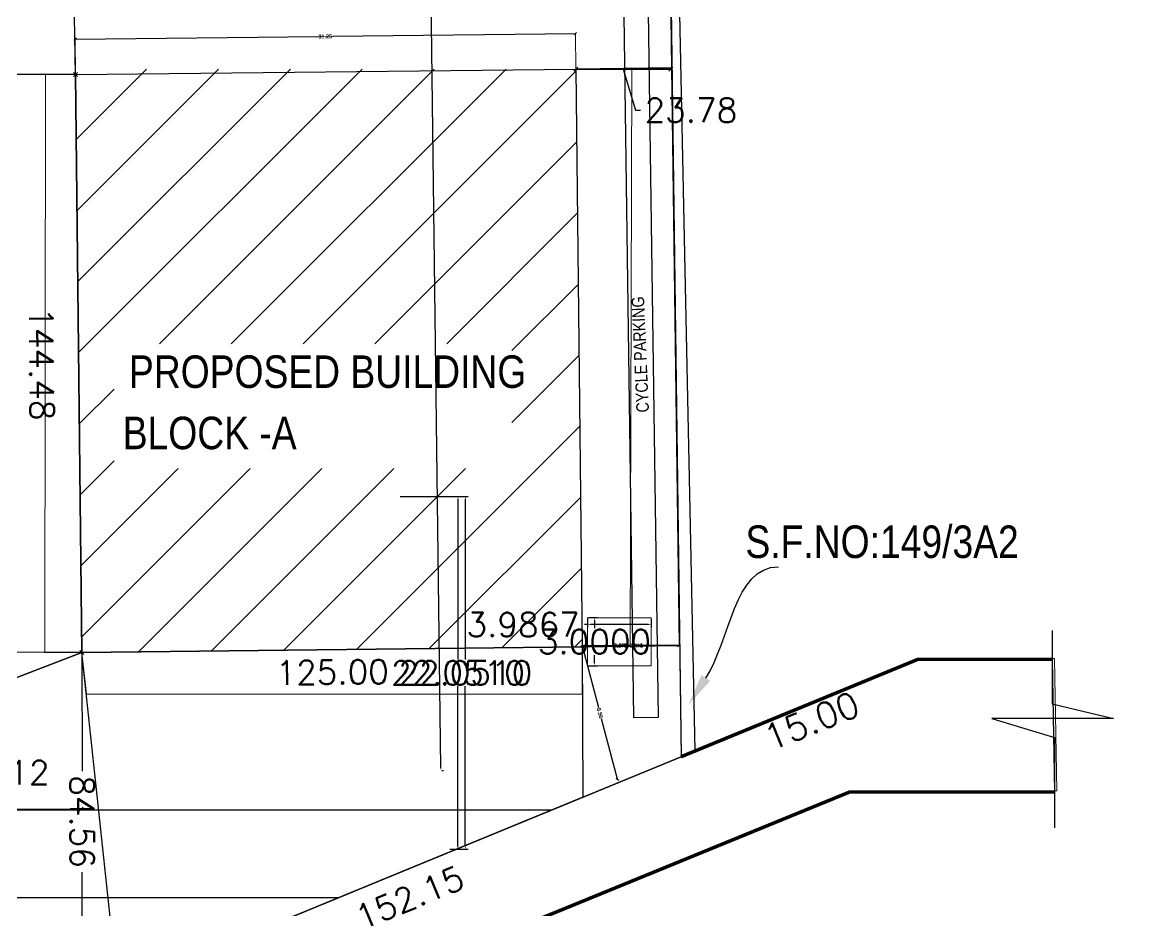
# Model space of a CAD drawing. Header units: metres. Extents: x 1422408 to 2637705, y 4160 to 80428.
# Drawn here: x 2268031.9 to 2268101.1, y 4188.8 to 4244.3 of the extents above; entities that cross this region are included whole.
import ezdxf
from ezdxf import colors
from ezdxf.entities.mleader import LeaderData, LeaderLine
from ezdxf.math import Vec2, Vec3

# ---------------------------------------------------------------- set-up
doc = ezdxf.new("R2010")
doc.units = ezdxf.units.M
doc.header["$LTSCALE"] = 3.5
doc.header["$MEASUREMENT"] = 0
doc.linetypes.add('DOT2', pattern=[0.125, 0, -0.125])
doc.layers.get('0').update_dxf_attribs({"linetype": 'CONTINUOUS'})
doc.layers.get('DEFPOINTS').update_dxf_attribs({"linetype": 'CONTINUOUS'})
for name, color, linetype in [('BLK_1_COVERED_AREA', 140, 'CONTINUOUS'), ('BLK_1_FLR_0_BLT_UP_AREA', 1, 'CONTINUOUS'), ('BLK_1_INTERNAL_VEHICULAR_ACCESS', 161, 'CONTINUOUS'), ('BLK_1_LVL_0_BLDG_FOOT_PRINT', 1, 'CONTINUOUS'), ('BLK_1_LVL_0_FRONT_SETBACK', 2, 'CONTINUOUS'), ('BLK_1_LVL_0_REAR_SETBACK', 11, 'CONTINUOUS'), ('BLK_1_LVL_0_SIDE_SETBACK1', 171, 'CONTINUOUS'), ('BLK_1_LVL_0_SIDE_SETBACK2', 102, 'CONTINUOUS'), ('BLK_2_LVL_0_SIDE_SETBACK2', 102, 'CONTINUOUS'), ('DISTANCE_BLK', 238, 'CONTINUOUS'), ('OSR_DIST_FROM_ROAD', 7, 'CONTINUOUS'), ('PLOT_BOUNDARY', 70, 'CONTINUOUS'), ('SURRENDER_ROAD_WIDTH', 2, 'CONTINUOUS')]:
    doc.layers.add(name, color=color, linetype=linetype)
for name, color, linetype, lineweight in [('BLK_1_DA_RAMP_1', 1, 'CONTINUOUS', 0), ('BLK_1_FIRE_TENDER_MOVEMENT', 161, 'CONTINUOUS', 0), ('DIST_CL_ROAD', 7, 'CONTINUOUS', 0), ('NOTIFIED_ROAD', 183, 'CONTINUOUS', 13)]:
    doc.layers.add(name, color=color, linetype=linetype, lineweight=lineweight)
doc.layers.add('SHORTEST_DIST_TO_ROAD', color=6, linetype='CONTINUOUS', plot=False)
doc.styles.add('ARIAL', font='arial.ttf')
doc.styles.get("Standard").update_dxf_attribs({"font": 'txt.shx', "height": 1.5})
doc.styles.add('sunahari', font='ARIALNB.TTF', dxfattribs={"height": 0.25})
doc.dimstyles.new('CIVIL Mt.', dxfattribs={"dimscale": 0, "dimtxt": 0.25, "dimasz": 0.15, "dimexe": 0.18, "dimexo": 0.0625, "dimgap": 0.1, "dimtad": 0, "dimzin": 0, "dimdsep": 46, "dimtxsty": 'sunahari', "dimblk": 'OBLIQUE', "dimcen": 0.09, "dimse1": 1, "dimse2": 1, "dimclrd": 253, "dimclrt": 4, "dimadec": 0, "dimazin": 0, "dimtfac": 1, "dimtofl": 0, "dimtmove": 1, "dimatfit": 3, "dimfxl": 0, "dimfrac": 2, "dimtolj": 1, "dimtzin": 0, "dimarcsym": 0})
doc.dimstyles.new('SITE PLAN 400', dxfattribs={"dimtxt": 1.5, "dimasz": 0.25, "dimexe": 0.1, "dimexo": 0.1, "dimgap": 0.15, "dimtad": 0, "dimlfac": 4, "dimzin": 0, "dimdsep": 46, "dimtxsty": 'Standard', "dimblk": 'OBLIQUE', "dimcen": 0.09, "dimse1": 1, "dimse2": 1, "dimsd1": 1, "dimsd2": 1, "dimclrd": 253, "dimclrt": 4, "dimadec": 0, "dimazin": 0, "dimtfac": 1, "dimtofl": 0, "dimtmove": 1, "dimatfit": 3, "dimfxl": 0, "dimfrac": 2, "dimtolj": 1, "dimtzin": 0, "dimarcsym": 0})
doc.dimstyles.get("Standard").update_dxf_attribs({"dimtxt": 0.18, "dimasz": 0.18, "dimexe": 0.18, "dimexo": 0.0625, "dimgap": 0.09, "dimtad": 0, "dimtih": 1, "dimtoh": 1, "dimdec": 4, "dimzin": 0, "dimdsep": 46, "dimtxsty": 'Standard', "dimcen": 0.09, "dimadec": 0, "dimazin": 0, "dimtfac": 1, "dimtdec": 4, "dimtofl": 0, "dimtmove": 0, "dimatfit": 3, "dimfxl": 0, "dimtolj": 1, "dimtzin": 0, "dimarcsym": 0})

# ---------------------------------------------------------------- blocks, each defined once
blk = doc.blocks.new('_Oblique')
at = {"color": 0, "linetype": 'ByBlock', "lineweight": -2}
blk.add_line((-0.5, -0.5), (0.5, 0.5), dxfattribs=at)
blk = doc.blocks.new('*D1091')
at = {"color": 253, "lineweight": -2, "ltscale": 25}
for p, q in [((2268066.533, 4241.368), (2268072.478, 4241.368)), ((2268069.506, 4241.368), (2268070.278, 4238.793)), ((2268070.278, 4238.793), (2268070.578, 4238.793))]:
    blk.add_line(p, q, dxfattribs=at)
at = {"color": 0, "lineweight": -2, "ltscale": 25}
blk.add_line((2268066.533, 4241.366), (2268066.533, 4241.268), dxfattribs=at)
at = {"layer": 'DEFPOINTS', "color": 0, "ltscale": 25}
for p in [(2268066.533, 4241.466), (2268072.478, 4241.608), (2268072.478, 4241.368)]:
    blk.add_point(p, dxfattribs=at)
at = {"color": 253, "lineweight": -2, "ltscale": 25, "xscale": 0.25, "yscale": 0.25, "zscale": 0.25, "rotation": 180}
blk.add_blockref('_Oblique', (2268066.533, 4241.368), dxfattribs=at)
at = {"color": 253, "lineweight": -2, "ltscale": 25, "xscale": 0.25, "yscale": 0.25, "zscale": 0.25}
blk.add_blockref('_Oblique', (2268072.478, 4241.368), dxfattribs=at)
at = {"color": 4, "lineweight": 25, "ltscale": 25, "insert": (2268073.728, 4238.793), "char_height": 1.5, "attachment_point": 5}
blk.add_mtext('\\A1;23.78', dxfattribs=at)
blk = doc.blocks.new('*D1092')
at = {"color": 253, "lineweight": -2, "ltscale": 0.25}
for p, q in [((2268066.909, 4205.333), (2268069.566, 4205.333)), ((2268072.958, 4205.333), (2268070.302, 4205.333))]:
    blk.add_line(p, q, dxfattribs=at)
at = {"layer": 'DEFPOINTS', "color": 0, "ltscale": 0.25}
for p in [(2268066.909, 4205.333), (2268072.958, 4205.333), (2268072.958, 4205.333)]:
    blk.add_point(p, dxfattribs=at)
at = {"color": 253, "lineweight": -2, "ltscale": 0.25, "xscale": 0.15, "yscale": 0.15, "zscale": 0.15, "rotation": 180}
blk.add_blockref('_Oblique', (2268066.909, 4205.333), dxfattribs=at)
at = {"color": 253, "lineweight": -2, "ltscale": 0.25, "xscale": 0.15, "yscale": 0.15, "zscale": 0.15}
blk.add_blockref('_Oblique', (2268072.958, 4205.333), dxfattribs=at)
at = {"color": 4, "lineweight": 25, "ltscale": 0.25, "insert": (2268069.934, 4205.333), "char_height": 0.25, "attachment_point": 5, "style": 'sunahari'}
blk.add_mtext('\\A1;6.05', dxfattribs=at)
blk = doc.blocks.new('*D1096')
at = {"layer": 'DEFPOINTS', "color": 0, "ltscale": 25}
for p in [(2268035.285, 4241.026), (2268033.359, 4204.883), (2268035.681, 4204.908)]:
    blk.add_point(p, dxfattribs=at)
at = {"color": 4, "lineweight": 25, "ltscale": 25, "insert": (2268033.161, 4222.942), "char_height": 1.5, "attachment_point": 5, "rotation": 270.62742}
blk.add_mtext('\\A1;144.48', dxfattribs=at)
blk = doc.blocks.new('*D1097')
at = {"layer": 'DEFPOINTS', "color": 0, "ltscale": 25}
for p in [(2268066.929, 4205.25), (2268035.681, 4204.908), (2268035.696, 4203.503)]:
    blk.add_point(p, dxfattribs=at)
at = {"color": 4, "lineweight": 25, "ltscale": 25, "insert": (2268051.32, 4203.674), "char_height": 1.5, "attachment_point": 5, "rotation": 0.62742}
blk.add_mtext('\\A1;125.00', dxfattribs=at)
blk = doc.blocks.new('*D1098')
at = {"color": 253, "lineweight": -2, "ltscale": 0.25}
for p, q in [((2268035.261, 4243.231), (2268050.436, 4243.397)), ((2268066.509, 4243.573), (2268051.334, 4243.407))]:
    blk.add_line(p, q, dxfattribs=at)
at = {"layer": 'DEFPOINTS', "color": 0, "ltscale": 0.25}
for p in [(2268066.509, 4243.573), (2268066.533, 4241.368), (2268035.285, 4241.026)]:
    blk.add_point(p, dxfattribs=at)
at = {"color": 253, "lineweight": -2, "ltscale": 0.25, "xscale": 0.15, "yscale": 0.15, "zscale": 0.15}
for p, rotation in [((2268035.261, 4243.231), 180.627423775267), ((2268066.509, 4243.573), 0.6274237752670228)]:
    blk.add_blockref('_Oblique', p, dxfattribs=dict(at, rotation=rotation))
at = {"color": 4, "lineweight": 25, "ltscale": 0.25, "insert": (2268050.885, 4243.402), "char_height": 0.25, "attachment_point": 5, "rotation": 0.62742, "style": 'sunahari'}
blk.add_mtext('\\A1;31.25', dxfattribs=at)
blk = doc.blocks.new('*D1099')
at = {"layer": 'DEFPOINTS', "color": 0, "ltscale": 25}
for p in [(2268071.519, 4318.602), (2268073.111, 4198.388), (2268076.232, 4198.43)]:
    blk.add_point(p, dxfattribs=at)
at = {"color": 4, "lineweight": 25, "ltscale": 25, "insert": (2268075.437, 4258.536), "char_height": 1.5, "attachment_point": 5, "rotation": 270.75832}
blk.add_mtext('\\A1;480.90', dxfattribs=at)
blk = doc.blocks.new('*D1110')
at = {"layer": 'DEFPOINTS', "color": 0, "ltscale": 25}
for p in [(2268073.111, 4198.388), (2268073.751, 4196.833), (2268037.936, 4183.913)]:
    blk.add_point(p, dxfattribs=at)
at = {"color": 4, "lineweight": 25, "ltscale": 25, "insert": (2268056.163, 4189.596), "char_height": 1.5, "attachment_point": 5, "rotation": 22.36831}
blk.add_mtext('\\A1;152.15', dxfattribs=at)
blk = doc.blocks.new('*D1112')
at = {"color": 253, "lineweight": -2, "ltscale": 25}
for p, q in [((2267985.262, 4241.083), (2268006.748, 4241.059)), ((2268035.285, 4241.026), (2268013.798, 4241.051))]:
    blk.add_line(p, q, dxfattribs=at)
at = {"layer": 'DEFPOINTS', "color": 0, "ltscale": 25}
for p in [(2267985.262, 4241.083), (2267985.262, 4241.083), (2268035.285, 4241.026)]:
    blk.add_point(p, dxfattribs=at)
at = {"color": 253, "lineweight": -2, "ltscale": 25, "xscale": 0.25, "yscale": 0.25, "zscale": 0.25}
for p, rotation in [((2267985.262, 4241.083), 179.9343231136595), ((2268035.285, 4241.026), 359.9343231136594)]:
    blk.add_blockref('_Oblique', p, dxfattribs=dict(at, rotation=rotation))
at = {"color": 4, "lineweight": 25, "ltscale": 25, "insert": (2268010.273, 4241.055), "char_height": 1.5, "attachment_point": 5, "rotation": 359.93432}
blk.add_mtext('\\A1;200.09', dxfattribs=at)
blk = doc.blocks.new('*D1113')
at = {"color": 253, "lineweight": -2, "ltscale": 25}
for p, q in [((2268035.681, 4204.908), (2268035.691, 4197.488)), ((2268035.71, 4183.768), (2268035.699, 4191.188))]:
    blk.add_line(p, q, dxfattribs=at)
at = {"layer": 'DEFPOINTS', "color": 0, "ltscale": 25}
for p in [(2268035.681, 4204.908), (2268035.71, 4183.768), (2268035.71, 4183.768)]:
    blk.add_point(p, dxfattribs=at)
at = {"color": 253, "lineweight": -2, "ltscale": 25, "xscale": 0.25, "yscale": 0.25, "zscale": 0.25}
for p, rotation in [((2268035.681, 4204.908), 90.07913279850511), ((2268035.71, 4183.768), 270.0791327985051)]:
    blk.add_blockref('_Oblique', p, dxfattribs=dict(at, rotation=rotation))
at = {"color": 4, "lineweight": 25, "ltscale": 25, "insert": (2268035.695, 4194.338), "char_height": 1.5, "attachment_point": 5, "rotation": 270.07913}
blk.add_mtext('\\A1;84.56', dxfattribs=at)
blk = doc.blocks.new('*D1114')
at = {"color": 253, "lineweight": -2, "ltscale": 25}
for p, q in [((2268009.806, 4195.071), (2268019.2, 4195.084)), ((2268035.644, 4195.107), (2268026.25, 4195.094))]:
    blk.add_line(p, q, dxfattribs=at)
at = {"layer": 'DEFPOINTS', "color": 0, "ltscale": 25}
for p in [(2268009.806, 4195.071), (2268035.644, 4195.107), (2268035.644, 4195.107)]:
    blk.add_point(p, dxfattribs=at)
at = {"color": 253, "lineweight": -2, "ltscale": 25, "xscale": 0.25, "yscale": 0.25, "zscale": 0.25}
for p, rotation in [((2268009.806, 4195.071), 180.0791327980042), ((2268035.644, 4195.107), 0.07913279800425903)]:
    blk.add_blockref('_Oblique', p, dxfattribs=dict(at, rotation=rotation))
at = {"color": 4, "lineweight": 25, "ltscale": 25, "insert": (2268022.725, 4195.089), "char_height": 1.5, "attachment_point": 5, "rotation": 0.07913}
blk.add_mtext('\\A1;103.35', dxfattribs=at)
blk = doc.blocks.new('*D1115')
at = {"color": 253, "lineweight": -2, "ltscale": 0.25}
for p, q in [((2268066.956, 4205.258), (2268067.954, 4201.477)), ((2268069.138, 4196.985), (2268068.141, 4200.765))]:
    blk.add_line(p, q, dxfattribs=at)
at = {"layer": 'DEFPOINTS', "color": 0, "ltscale": 0.25}
for p in [(2268066.929, 4205.25), (2268069.11, 4196.977), (2268069.138, 4196.985)]:
    blk.add_point(p, dxfattribs=at)
at = {"color": 253, "lineweight": -2, "ltscale": 0.25, "xscale": 0.15, "yscale": 0.15, "zscale": 0.15}
for p, rotation in [((2268066.956, 4205.258), 104.774423948355), ((2268069.138, 4196.985), 284.774423948355)]:
    blk.add_blockref('_Oblique', p, dxfattribs=dict(at, rotation=rotation))
at = {"color": 4, "lineweight": 25, "ltscale": 0.25, "insert": (2268068.047, 4201.121), "char_height": 0.25, "attachment_point": 5, "rotation": 284.77442, "style": 'sunahari'}
blk.add_mtext('\\A1;8.56', dxfattribs=at)
blk = doc.blocks.new('*D1116')
at = {"color": 253, "lineweight": -2, "ltscale": 25}
for p, q in [((2268032.827, 4372.195), (2268033.983, 4310.51)), ((2268035.285, 4241.026), (2268034.129, 4302.711))]:
    blk.add_line(p, q, dxfattribs=at)
at = {"layer": 'DEFPOINTS', "color": 0, "ltscale": 25}
for p in [(2268032.827, 4372.195), (2268032.827, 4372.195), (2268035.285, 4241.026)]:
    blk.add_point(p, dxfattribs=at)
at = {"color": 253, "lineweight": -2, "ltscale": 25, "xscale": 0.25, "yscale": 0.25, "zscale": 0.25}
for p, rotation in [((2268032.827, 4372.195), 91.07339798710632), ((2268035.285, 4241.026), 271.0733979871063)]:
    blk.add_blockref('_Oblique', p, dxfattribs=dict(at, rotation=rotation))
at = {"color": 4, "lineweight": 25, "ltscale": 25, "insert": (2268034.056, 4306.61), "char_height": 1.5, "attachment_point": 5, "rotation": 271.0734}
blk.add_mtext('\\A1;524.77', dxfattribs=at)
blk = doc.blocks.new('*D1119')
at = {"layer": 'DEFPOINTS', "color": 0}
for p in [(2268031.257, 4214.657), (2268029.48, 4180.146), (2268030.026, 4180.146)]:
    blk.add_point(p, dxfattribs=at)
at = {"layer": 'DIST_CL_ROAD', "color": 0, "lineweight": -2}
for p, q in [((2268031.194, 4214.657), (2268029.3, 4214.657)), ((2268029.48, 4214.477), (2268029.48, 4198.241)), ((2268029.48, 4180.326), (2268029.48, 4196.561)), ((2268029.964, 4180.146), (2268029.3, 4180.146))]:
    blk.add_line(p, q, dxfattribs=at)
at = {"layer": 'DIST_CL_ROAD', "color": 0}
for points in [[(2268029.45, 4214.477), (2268029.51, 4214.477), (2268029.48, 4214.657)], [(2268029.45, 4180.326), (2268029.51, 4180.326), (2268029.48, 4180.146)]]:
    blk.add_solid(points, dxfattribs=at)
at = {"layer": 'DIST_CL_ROAD', "color": 0, "insert": (2268029.48, 4197.401), "char_height": 1.5, "attachment_point": 5}
blk.add_mtext('\\A1;34.5112', dxfattribs=at)
blk = doc.blocks.new('*D1120')
at = {"layer": 'DEFPOINTS', "color": 0}
for p in [(2268055.499, 4214.657), (2268058.597, 4192.606), (2268059.174, 4192.606)]:
    blk.add_point(p, dxfattribs=at)
at = {"layer": 'SHORTEST_DIST_TO_ROAD', "color": 0, "lineweight": -2}
for p, q in [((2268055.562, 4214.657), (2268059.354, 4214.657)), ((2268059.174, 4214.477), (2268059.174, 4204.471)), ((2268059.174, 4192.786), (2268059.174, 4202.791)), ((2268058.66, 4192.606), (2268059.354, 4192.606))]:
    blk.add_line(p, q, dxfattribs=at)
at = {"layer": 'SHORTEST_DIST_TO_ROAD', "color": 0}
for points in [[(2268059.144, 4214.477), (2268059.204, 4214.477), (2268059.174, 4214.657)], [(2268059.144, 4192.786), (2268059.204, 4192.786), (2268059.174, 4192.606)]]:
    blk.add_solid(points, dxfattribs=at)
at = {"layer": 'SHORTEST_DIST_TO_ROAD', "color": 0, "insert": (2268059.174, 4203.631), "char_height": 1.5, "attachment_point": 5}
blk.add_mtext('\\A1;22.0510', dxfattribs=at)
blk = doc.blocks.new('*D1121')
at = {"layer": 'DEFPOINTS', "color": 0}
for p in [(2268055.724, 4214.657), (2268058.597, 4192.606), (2268059.635, 4192.606)]:
    blk.add_point(p, dxfattribs=at)
at = {"layer": 'SHORTEST_DIST_TO_ROAD', "color": 0, "lineweight": -2}
for p, q in [((2268055.787, 4214.657), (2268059.815, 4214.657)), ((2268059.635, 4214.477), (2268059.635, 4204.471)), ((2268059.635, 4192.786), (2268059.635, 4202.791)), ((2268058.66, 4192.606), (2268059.815, 4192.606))]:
    blk.add_line(p, q, dxfattribs=at)
at = {"layer": 'SHORTEST_DIST_TO_ROAD', "color": 0}
for points in [[(2268059.605, 4214.477), (2268059.665, 4214.477), (2268059.635, 4214.657)], [(2268059.605, 4192.786), (2268059.665, 4192.786), (2268059.635, 4192.606)]]:
    blk.add_solid(points, dxfattribs=at)
at = {"layer": 'SHORTEST_DIST_TO_ROAD', "color": 0, "insert": (2268059.635, 4203.631), "char_height": 1.5, "attachment_point": 5}
blk.add_mtext('\\A1;22.0510', dxfattribs=at)
blk = doc.blocks.new('*D1126')
at = {"layer": 'DEFPOINTS', "color": 0, "ltscale": 400}
for p in [(2268055.967, 4370.767), (2268058.111, 4197.53), (2268058.111, 4197.53)]:
    blk.add_point(p, dxfattribs=at)
at = {"layer": 'OSR_DIST_FROM_ROAD', "color": 0, "linetype": 'Continuous', "lineweight": -2, "ltscale": 400}
for p, q in [((2268055.969, 4370.587), (2268057.029, 4284.988)), ((2268058.109, 4197.71), (2268057.049, 4283.308))]:
    blk.add_line(p, q, dxfattribs=at)
at = {"layer": 'OSR_DIST_FROM_ROAD', "color": 0, "linetype": 'DOT2', "lineweight": -2, "ltscale": 400}
for p, q in [((2268056.029, 4370.767), (2268056.147, 4370.769)), ((2268058.174, 4197.531), (2268058.291, 4197.532))]:
    blk.add_line(p, q, dxfattribs=at)
at = {"layer": 'OSR_DIST_FROM_ROAD', "color": 0, "ltscale": 400}
for points in [[(2268055.999, 4370.587), (2268055.939, 4370.586), (2268055.967, 4370.767)], [(2268058.139, 4197.71), (2268058.079, 4197.71), (2268058.111, 4197.53)]]:
    blk.add_solid(points, dxfattribs=at)
at = {"layer": 'OSR_DIST_FROM_ROAD', "color": 0, "ltscale": 400, "insert": (2268057.039, 4284.148), "char_height": 1.5, "attachment_point": 5}
blk.add_mtext('\\A1;173.2500', dxfattribs=at)
blk = doc.blocks.new('*D1134')
at = {"layer": 'BLK_1_DA_RAMP_1', "color": 0, "lineweight": -2}
for p, q in [((2268067.329, 4207.082), (2268067.885, 4207.082)), ((2268067.705, 4206.902), (2268067.705, 4206.422)), ((2268067.705, 4204.262), (2268067.705, 4204.742)), ((2268067.329, 4204.082), (2268067.885, 4204.082))]:
    blk.add_line(p, q, dxfattribs=at)
at = {"layer": 'BLK_1_DA_RAMP_1', "color": 0}
for points in [[(2268067.675, 4206.902), (2268067.735, 4206.902), (2268067.705, 4207.082)], [(2268067.675, 4204.262), (2268067.735, 4204.262), (2268067.705, 4204.082)]]:
    blk.add_solid(points, dxfattribs=at)
at = {"layer": 'DEFPOINTS', "color": 0}
for p in [(2268067.267, 4207.082), (2268067.267, 4204.082), (2268067.705, 4204.082)]:
    blk.add_point(p, dxfattribs=at)
at = {"layer": 'BLK_1_DA_RAMP_1', "color": 0, "insert": (2268067.705, 4205.582), "char_height": 1.5, "attachment_point": 5}
blk.add_mtext('\\A1;3.0000', dxfattribs=at)
blk = doc.blocks.new('*D1135')
at = {"layer": 'BLK_1_DA_RAMP_1', "color": 0, "lineweight": -2}
for p, q in [((2268067.267, 4206.647), (2268067.087, 4206.647)), ((2268067.267, 4207.019), (2268067.267, 4206.467)), ((2268071.073, 4206.647), (2268067.447, 4206.647)), ((2268071.253, 4207.019), (2268071.253, 4206.467))]:
    blk.add_line(p, q, dxfattribs=at)
at = {"layer": 'BLK_1_DA_RAMP_1', "color": 0}
for points in [[(2268067.447, 4206.677), (2268067.447, 4206.617), (2268067.267, 4206.647)], [(2268071.073, 4206.677), (2268071.073, 4206.617), (2268071.253, 4206.647)]]:
    blk.add_solid(points, dxfattribs=at)
at = {"layer": 'DEFPOINTS', "color": 0}
for p in [(2268067.267, 4207.082), (2268067.267, 4206.647), (2268071.253, 4207.082)]:
    blk.add_point(p, dxfattribs=at)
at = {"layer": 'BLK_1_DA_RAMP_1', "color": 0, "insert": (2268063.247, 4206.647), "char_height": 1.5, "attachment_point": 5}
blk.add_mtext('\\A1;3.9867', dxfattribs=at)

msp = doc.modelspace()

# ---------------------------------------------------------------- hatches: boundary and pattern name
at = {"lineweight": 25, "ltscale": 25}
h = msp.add_hatch(dxfattribs=at)
h.set_pattern_fill('ANSI31', color=1)
h.set_pattern_definition([(45, (2270110.1877, -10508.191), (-2.245064, 2.245064), [])])
h.paths.add_polyline_path([(2268035.6805, 4204.90808), (2268066.92863, 4205.25028), (2268066.5331, 4241.36812), (2268035.2831, 4241.36812)])
h.paths.add_polyline_path([(2268037.69016, 4216.39485), (2268062.54237, 4216.39485), (2268062.54237, 4224.20217), (2268037.69016, 4224.20217)], flags=16)

# ---------------------------------------------------------------- linework, layer by layer
at = {"color": 1, "lineweight": 25, "ltscale": 25}
for p, q in [((2268073.99442, 4198.752), (2268071.5184, 4318.58459)), ((2268071.51945, 4318.60162), (2268073.1106, 4198.38828)), ((2268087.90014, 4204.47452), (2268037.93582, 4183.91303)), ((2268096.29255, 4204.53903), (2268087.90014, 4204.47452)), ((2268027.07879, 4173.03591), (2268083.65516, 4196.19178)), ((2268096.44025, 4196.23507), (2268083.65516, 4196.19178))]:
    msp.add_line(p, q, dxfattribs=at)
for points in [[(2268070.17338, 4200.82583), (2268069.46594, 4250.81699), (2268070.96583, 4250.83464), (2268071.67328, 4200.84348)], [(2268035.28497, 4241.02592), (2268066.5331, 4241.36812), (2268066.92863, 4205.25028), (2268035.6805, 4204.90808)]]:
    msp.add_lwpolyline(points, close=True, dxfattribs=at)
msp.add_lwpolyline([(2268096.29255, 4206.27384), (2268096.29255, 4201.69466), (2268100.12167, 4200.777), (2268092.52877, 4200.777), (2268096.44025, 4199.58544), (2268096.44025, 4193.95609)], dxfattribs=at)
at = {"color": 1, "lineweight": 25, "ltscale": 25, "const_width": 0.22}
for points in [[(2268073.1106, 4198.38828), (2268087.90014, 4204.47452), (2268096.29255, 4204.47452)], [(2267946.61658, 4177.42144), (2267992.36093, 4174.36424), (2268027.07879, 4173.03591), (2268083.65516, 4196.19178), (2268096.44025, 4196.19178)]]:
    msp.add_lwpolyline(points, dxfattribs=at)
at = {"color": 1, "lineweight": 25, "ltscale": 25}
msp.add_open_spline([(2267962.0005, 4185.01336), (2267962.07718, 4187.9519), (2267962.2092, 4193.0114), (2267969.3187, 4198.11451), (2267964.54584, 4206.85175), (2267973.25115, 4212.70964), (2267974.01186, 4222.03599), (2267975.37827, 4230.93251), (2267982.9307, 4237.58774), (2267979.63041, 4247.54843), (2267986.10411, 4255.76539), (2267993.09004, 4262.52984), (2267991.29472, 4272.97809), (2267993.71683, 4281.99617), (2268001.73914, 4288.93964), (2267999.61139, 4297.95507), (2268001.77372, 4306.83649), (2268009.49909, 4312.14274), (2268009.25865, 4322.12284), (2268009.92723, 4333.02313), (2268020.71653, 4339.25439), (2268016.96771, 4356.62845), (2268029.67722, 4369.46028), (2268031.26973, 4388.50924), (2268036.51532, 4400.49455), (2268044.86388, 4410.50112), (2268043.54066, 4417.70559), (2268043.65916, 4420.35472)], degree=3, knots=[0, 0, 0, 0, 2.10059734, 3.61675593, 5.59707026, 7.70970586, 10.12083211, 12.36857419, 14.3105237, 16.9470221, 18.93557343, 21.84661871, 23.612899, 26.4783187, 28.55678573, 30.86990017, 32.77124652, 35.16639112, 37.14215882, 39.84731482, 43.02792513, 44.6500052, 52.09906633, 54.66569726, 58.81292953, 61.8443687, 63.83796198, 63.83796198, 63.83796198, 63.83796198], dxfattribs=at)
at = {"layer": 'BLK_1_COVERED_AREA'}
msp.add_lwpolyline([(2268035.28497, 4241.02592), (2268066.5331, 4241.36812), (2268066.92863, 4205.25028), (2268035.6805, 4204.90808)], close=True, dxfattribs=at)
at = {"layer": 'BLK_1_DA_RAMP_1'}
msp.add_lwpolyline([(2268067.26652, 4204.08178), (2268067.26652, 4207.08178), (2268071.25319, 4207.08178), (2268071.25319, 4204.08178)], close=True, dxfattribs=at)
at = {"layer": 'BLK_1_FIRE_TENDER_MOVEMENT'}
for points in [[(2268035.28496, 4241.02592), (2268035.26083, 4243.23068), (2268066.50896, 4243.57288), (2268066.5331, 4241.36812)], [(2268035.28479, 4241.04382), (2268035.6805, 4204.90808), (2268033.35909, 4204.88266), (2268033.40052, 4241.02808)], [(2268066.5331, 4241.36812), (2268070.04257, 4241.41457), (2268069.94348, 4205.29172), (2268066.92863, 4205.25028)], [(2268035.6805, 4204.90808), (2268066.92863, 4205.25028), (2268066.94346, 4202.30329), (2268035.96031, 4202.30329)]]:
    msp.add_lwpolyline(points, close=True, dxfattribs=at)
at = {"layer": 'BLK_1_FLR_0_BLT_UP_AREA', "color": 45}
msp.add_lwpolyline([(2268035.28497, 4241.02592), (2268066.5331, 4241.36812), (2268066.92863, 4205.25028), (2268035.6805, 4204.90808)], close=True, dxfattribs=at)
at = {"layer": 'BLK_1_INTERNAL_VEHICULAR_ACCESS', "ltscale": 400}
msp.add_lwpolyline([(2268015.40756, 4197.1216), (2268035.6805, 4204.90808)], close=True, dxfattribs=at)
at = {"layer": 'BLK_1_LVL_0_BLDG_FOOT_PRINT'}
msp.add_lwpolyline([(2268035.28497, 4241.02592), (2268066.5331, 4241.36812), (2268066.92863, 4205.25028), (2268035.6805, 4204.90808)], close=True, dxfattribs=at)
at = {"layer": 'BLK_1_LVL_0_FRONT_SETBACK'}
msp.add_lwpolyline([(2268035.6805, 4204.90808), (2268066.92863, 4205.25028), (2268066.97588, 4195.86091), (2268037.93582, 4183.91303)], close=True, dxfattribs=at)
at = {"layer": 'BLK_1_LVL_0_REAR_SETBACK'}
msp.add_lwpolyline([(2268066.5331, 4241.36812), (2268072.54066, 4241.44763), (2268071.51945, 4318.60162), (2268077.33984, 4413.20542), (2268048.65374, 4415.76421), (2268011.58278, 4314.96488), (2267985.26159, 4241.08326), (2268035.28497, 4241.02592), (2268035.28497, 4241.02592)], close=True, dxfattribs=at)
at = {"layer": 'BLK_1_LVL_0_SIDE_SETBACK1'}
msp.add_lwpolyline([(2267985.26159, 4241.08326), (2268035.28497, 4241.02592), (2268035.6805, 4204.90808), (2267972.3808, 4204.92783)], close=True, dxfattribs=at)
at = {"layer": 'BLK_1_LVL_0_SIDE_SETBACK2'}
msp.add_lwpolyline([(2268066.5331, 4241.36812), (2268066.92863, 4205.25028), (2268073.01867, 4205.33396), (2268072.54066, 4241.44763)], close=True, dxfattribs=at)
at = {"layer": 'BLK_2_LVL_0_SIDE_SETBACK2', "ltscale": 400}
msp.add_lwpolyline([(2268009.80625, 4195.07141), (2268065.06619, 4195.07782), (2268051.68946, 4189.57298), (2268009.80625, 4189.57141)], close=True, dxfattribs=at)
at = {"layer": 'DISTANCE_BLK'}
msp.add_lwpolyline([(2268035.28497, 4241.02592), (2268066.5331, 4241.36812), (2268066.92863, 4205.25028), (2268035.6805, 4204.90808)], close=True, dxfattribs=at)
at = {"layer": 'NOTIFIED_ROAD', "color": 1}
msp.add_lwpolyline([(2267946.76788, 4177.48091), (2267946.60796, 4184.5784), (2267964.81719, 4183.33211), (2267995.11768, 4181.16561), (2268024.30643, 4183.07231), (2268038.08712, 4183.9725), (2268073.2619, 4198.44775), (2268088.05144, 4204.53399), (2268096.44385, 4204.53399), (2268096.59155, 4196.25125), (2268083.80646, 4196.25125), (2268027.23009, 4173.09538), (2267992.51223, 4174.42371)], close=True, dxfattribs=at)
at = {"layer": 'PLOT_BOUNDARY', "linetype": 'ByBlock'}
msp.add_lwpolyline([(2267964.66589, 4183.27264), (2268011.58278, 4314.96488), (2268048.65374, 4415.76421), (2268077.33984, 4413.20542), (2268071.51945, 4318.60162), (2268073.1106, 4198.38828), (2268037.93582, 4183.91303), (2267994.96638, 4181.10614), (2267964.66589, 4183.27264)], close=True, dxfattribs=at)
at = {"layer": 'SURRENDER_ROAD_WIDTH'}
msp.add_lwpolyline([(2267946.61658, 4177.42144), (2267946.45665, 4184.51893), (2267964.66589, 4183.27264), (2267994.96638, 4181.10614), (2268024.15513, 4183.01284), (2268037.93582, 4183.91303), (2268073.1106, 4198.38828), (2268087.90014, 4204.47452), (2268096.29255, 4204.47452), (2268096.44025, 4196.19178), (2268083.65516, 4196.19178), (2268027.07879, 4173.03591), (2267992.36093, 4174.36424)], close=True, dxfattribs=at)

# ---------------------------------------------------------------- texts
at = {"color": 1, "lineweight": 25, "ltscale": 25, "insert": (2268070.33043, 4219.88687), "char_height": 0.5, "width": 45.8701756, "attachment_point": 1, "rotation": 92.4786936, "style": 'ARIAL'}
msp.add_mtext('{\\fSwis721 Cn BT|b0|i0|c0|p34;\\H1.5625x;CYCLE PARKING}', dxfattribs=at)
at = {"color": 1, "lineweight": 25, "ltscale": 25, "char_height": 1.3, "width": 45.8701756, "attachment_point": 1, "style": 'ARIAL'}
for s, insert in [('{\\fSwis721 Cn BT|b0|i0|c0|p34;\\H1.5625x;  PROPOSED BUILDING}', (2268037.33005, 4223.47082)), ('{\\fSwis721 Cn BT|b0|i0|c0|p34;\\H1.5625x;BLOCK -A}', (2268038.23538, 4219.64165)), ('{\\fSwis721 Cn BT|b0|i0|c0|p34;\\H1.5625x;  S.F.NO:149/3A2}', (2268075.84253, 4212.84195))]:
    msp.add_mtext(s, dxfattribs=dict(at, insert=insert))
at = {"color": 1, "lineweight": 25, "ltscale": 25, "insert": (2268081.26801, 4200.62804), "char_height": 0.3, "width": 9.6035094, "attachment_point": 5, "rotation": 21.931823}
msp.add_mtext('\\A1;{\\H5.3333x;15.00}', dxfattribs=at)
at = {"layer": 'BLK_1_DA_RAMP_1', "insert": (2268069.81085, 4205.44176), "char_height": 0.2, "width": 2.4, "attachment_point": 2}
msp.add_mtext('SLOPE=1IN15', dxfattribs=at)

# ---------------------------------------------------------------- dimensions: what is measured, and where the dimension line sits
at = {"color": 1, "lineweight": 25, "ltscale": 25}
for p1, p2, picture, middle in [((2268035.28497, 4241.02592), (2268032.82732, 4372.19495), '*D1116', (2268034.05615, 4306.61043)), ((2268035.28497, 4241.02592), (2267985.26159, 4241.08326), '*D1112', (2268010.27328, 4241.05459)), ((2268035.6805, 4204.90808), (2268035.7097, 4183.76762), '*D1113', (2268035.6951, 4194.33785)), ((2268009.80625, 4195.07141), (2268035.64393, 4195.10709), '*D1114', (2268022.72509, 4195.08925))]:
    dim = msp.add_aligned_dim(p1=p1, p2=p2, distance=0, dimstyle='SITE PLAN 400', override={"dimse1": 0, "dimsd1": 0, "dimsd2": 0}, dxfattribs=at)
    dim.commit()
    dim.dimension.update_dxf_attribs({"geometry": picture, "text_midpoint": middle})
for p1, p2, distance, picture, middle in [((2268071.51945, 4318.60162), (2268073.1106, 4198.38828), 3.12197, '*D1099', (2268075.43672, 4258.53627)), ((2268035.28497, 4241.02592), (2268035.6805, 4204.90808), -2.32155, '*D1096', (2268033.16132, 4222.94158)), ((2268066.92863, 4205.25028), (2268035.6805, 4204.90808), 1.40556, '*D1097', (2268051.31996, 4203.6737)), ((2268037.93582, 4183.91303), (2268073.1106, 4198.38828), -1.68168, '*D1110', (2268056.16319, 4189.59551))]:
    dim = msp.add_aligned_dim(p1=p1, p2=p2, distance=distance, dimstyle='SITE PLAN 400', dxfattribs=at)
    dim.commit()
    dim.dimension.update_dxf_attribs({"geometry": picture, "text_midpoint": middle})
at = {"color": 0, "lineweight": 25, "ltscale": 0.25}
for p1, p2, distance, picture, middle in [((2268035.28497, 4241.02592), (2268066.5331, 4241.36812), 2.2049, '*D1098', (2268050.88489, 4243.40178)), ((2268066.92863, 4205.25028), (2268069.11049, 4196.97732), 0.02874, '*D1115', (2268068.04735, 4201.12113))]:
    dim = msp.add_aligned_dim(p1=p1, p2=p2, distance=distance, dimstyle='CIVIL Mt.', override={"dimscale": 1}, dxfattribs=at)
    dim.commit()
    dim.dimension.update_dxf_attribs({"geometry": picture, "text_midpoint": middle})
at = {"color": 1, "lineweight": 25, "ltscale": 25}
dim = msp.add_linear_dim(base=(2268072.47819, 4241.36812), p1=(2268066.5331, 4241.46591), p2=(2268072.47819, 4241.60808), dimstyle='SITE PLAN 400', override={"dimse1": 0, "dimsd1": 0, "dimsd2": 0}, dxfattribs=at)
dim.commit()
dim.dimension.update_dxf_attribs({"geometry": '*D1091', "text_midpoint": (2268070.72815, 4238.79312)})
at = {"color": 0, "lineweight": 25, "ltscale": 0.25}
dim = msp.add_linear_dim(base=(2268072.95833, 4205.33316), p1=(2268066.90937, 4205.33316), p2=(2268072.95833, 4205.33316), dimstyle='CIVIL Mt.', override={"dimscale": 1}, dxfattribs=at)
dim.commit()
dim.dimension.update_dxf_attribs({"geometry": '*D1092', "text_midpoint": (2268069.93385, 4205.33316)})
at = {"layer": 'BLK_1_DA_RAMP_1', "color": 2}
dim = msp.add_linear_dim(base=(2268067.26652, 4206.647), p1=(2268071.25319, 4207.08178), p2=(2268067.26652, 4207.08178), dimstyle='Standard', override={"dimscale": 1}, dxfattribs=at)
dim.commit()
dim.dimension.update_dxf_attribs({"geometry": '*D1135', "text_midpoint": (2268063.24652, 4206.647)})
at = {"layer": 'BLK_1_DA_RAMP_1', "color": 1}
dim = msp.add_linear_dim(base=(2268067.70538, 4204.08178), p1=(2268067.26652, 4207.08178), p2=(2268067.26652, 4204.08178), angle=270, dimstyle='Standard', override={"dimscale": 1}, dxfattribs=at)
dim.commit()
dim.dimension.update_dxf_attribs({"geometry": '*D1134', "text_midpoint": (2268067.70538, 4205.58178)})
at = {"layer": 'DIST_CL_ROAD', "color": 1}
dim = msp.add_linear_dim(base=(2268029.48039, 4180.1457), p1=(2268031.25687, 4214.65686), p2=(2268030.02604, 4180.1457), angle=90, dimstyle='Standard', override={"dimscale": 1}, dxfattribs=at)
dim.commit()
dim.dimension.update_dxf_attribs({"geometry": '*D1119', "text_midpoint": (2268029.48039, 4197.40128)})
at = {"layer": 'OSR_DIST_FROM_ROAD', "ltscale": 400}
dim = msp.add_aligned_dim(p1=(2268055.96674, 4370.76671), p2=(2268058.11141, 4197.53003), distance=0, dimstyle='Standard', override={"dimfxl": 0.18}, dxfattribs=at)
dim.commit()
dim.dimension.update_dxf_attribs({"geometry": '*D1126', "text_midpoint": (2268057.03908, 4284.14837)})
at = {"layer": 'SHORTEST_DIST_TO_ROAD'}
dim = msp.add_linear_dim(base=(2268059.17354, 4192.6059), p1=(2268055.49901, 4214.65686), p2=(2268058.59725, 4192.6059), angle=90, dimstyle='Standard', override={"dimscale": 1}, dxfattribs=at)
dim.commit()
dim.dimension.update_dxf_attribs({"geometry": '*D1120', "text_midpoint": (2268059.17354, 4203.63138)})
at = {"layer": 'SHORTEST_DIST_TO_ROAD', "color": 1}
dim = msp.add_linear_dim(base=(2268059.63478, 4192.6059), p1=(2268055.72401, 4214.65686), p2=(2268058.59725, 4192.6059), angle=90, dimstyle='Standard', override={"dimscale": 1}, dxfattribs=at)
dim.commit()
dim.dimension.update_dxf_attribs({"geometry": '*D1121', "text_midpoint": (2268059.63478, 4203.63138)})

# ---------------------------------------------------------------- leaders
at = {"color": 1, "lineweight": 25, "ltscale": 25}
ml = msp.add_multileader_mtext('Standard', dxfattribs=at)
ml.set_content('', color=4)
ml.set_leader_properties(color=252)
ml.build(insert=Vec2(0, 0))
ml.multileader.update_dxf_attribs({"leader_type": 2, "text_left_attachment_type": 2, "text_right_attachment_type": 2, "dogleg_length": 0.05, "arrow_head_size": 2})
ctx = ml.context
ctx.base_point, ctx.char_height, ctx.arrow_head_size, ctx.landing_gap_size, ctx.plane_origin = Vec3(2268079.19458, 4210.26348), 0.23, 2, 0, Vec3(2268073.5649, 4201.63037)
ctx.left_attachment, ctx.right_attachment = 2, 2
notes = []
notes.append((ctx, [(0, (1, 1, 0), (2268079.14458, 4210.26348), (1, 0), 0.05, [(0, [(2268073.5649, 4201.63037)], 0, [])])]))
ctx.mtext.insert, ctx.mtext.flow_direction = Vec3(2268079.19458, 4210.37848), 5
for ctx, leaders in notes:
    for number, flags, end, landing, length, lines in leaders:
        leader = LeaderData()
        leader.index, (leader.has_last_leader_line, leader.has_dogleg_vector, leader.attachment_direction) = number, flags
        leader.last_leader_point, leader.dogleg_vector, leader.dogleg_length = Vec3(end), Vec3(landing), length
        for number, points, colour, breaks in lines:
            line = LeaderLine()
            line.index, line.vertices, line.color, line.breaks = number, Vec3.list(points), colors.encode_raw_color(colour), breaks
            leader.lines.append(line)
        ctx.leaders.append(leader)

doc.saveas('drawing.dxf')
